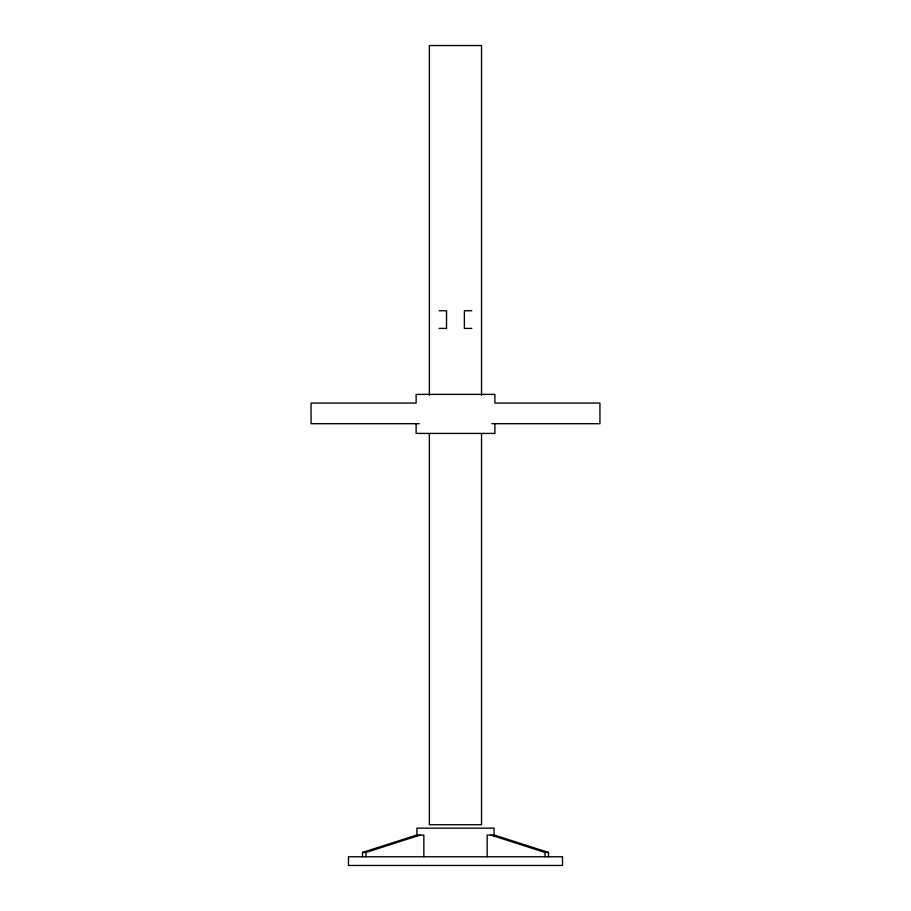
<?xml version="1.0" encoding="UTF-8"?>
<svg xmlns="http://www.w3.org/2000/svg" width="911" height="911" viewBox="0 0 911 911"><rect width="100%" height="100%" fill="white"/><g stroke="black" fill="none" stroke-linecap="round" stroke-linejoin="round"><path stroke-width="1.37" d="M423.843 856.773L423.843 835.091L416.612 835.091L362.521 852.434L362.521 856.773M487.157 856.773L487.157 835.091L494.388 835.091L548.479 852.434L548.479 856.773M362.521 852.434L365.994 852.434L420.085 835.091M439.113 310.742L446.527 310.742L446.527 328.404L439.113 328.404M471.784 310.742L464.371 310.742L464.371 328.404L471.784 328.404M419.208 423.695L311.061 423.695L311.061 403.061L416.122 403.061L416.122 394.383L494.878 394.383L494.878 403.061L599.939 403.061L599.939 423.695L491.792 423.695M490.915 835.091L545.006 852.434L548.479 852.434M545.006 852.434L545.006 856.773M494.878 423.763L494.878 433.42L416.122 433.42L416.122 423.763M494.058 836.321L494.058 828.145L416.942 828.145L416.942 836.321M481.532 395.328L481.532 45.55L429.366 45.55L429.366 395.328M481.532 433.716L481.532 824.728L429.366 824.728L429.366 433.716M365.994 852.434L365.994 856.773M562.508 856.773L348.492 856.773L348.492 865.45L562.508 865.45L562.508 856.773"/></g></svg>
